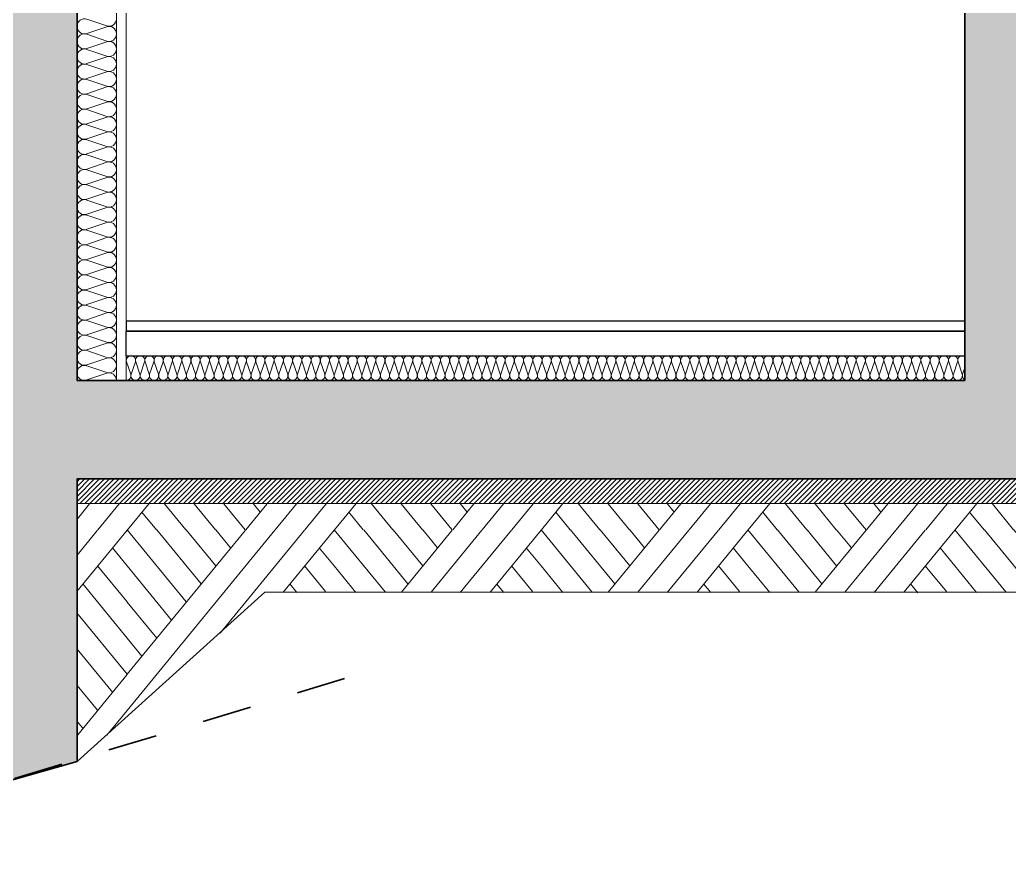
# Model space of a CAD drawing. Header units: metres. Extents: x 1838950 to 1842843, y 5171318 to 5174224.
# Drawn here: x 1841244.46 to 1841246.468, y 5171387.427 to 5171389.153 of the extents above; entities that cross this region are included whole.
import ezdxf

# ---------------------------------------------------------------- set-up
doc = ezdxf.new("R2010")
doc.units = ezdxf.units.M
doc.header["$LTSCALE"] = 0.0254
doc.linetypes.add('Style de ligne -6', pattern=[2.08328, 1.25, -0.41656, 0.13886, -0.27786])
doc.layers.add('00 CHAZAL Coupe A.5', color=7, linetype='Continuous', lineweight=18)

# ---------------------------------------------------------------- blocks, each defined once
blk = doc.blocks.new('Groupe-1685-1')
at = {"layer": '00 CHAZAL Coupe A.5', "color": 7, "linetype": 'Continuous', "lineweight": 5}
for p, q in [((1841244.5758, 5171388.421), (1841244.5758, 5171391.0404)), ((1841244.6558, 5171388.421), (1841244.6558, 5171391.0404))]:
    blk.add_line(p, q, dxfattribs=at)
at = {"layer": '00 CHAZAL Coupe A.5', "color": 7, "linetype": 'Continuous', "lineweight": 5, "flags": 128}
for points in [[(1841244.5758, 5171389.0784), (1841244.5758, 5171389.0787, -0.51342), (1841244.5956, 5171389.0929), (1841244.636, 5171389.0792, 0.51342), (1841244.6558, 5171389.0934), (1841244.6558, 5171389.094, 0.51342), (1841244.636, 5171389.1082), (1841244.5956, 5171389.0945, -0.51342), (1841244.5758, 5171389.1087), (1841244.5758, 5171389.1093, -0.51342), (1841244.5956, 5171389.1235), (1841244.636, 5171389.1098, 0.51342), (1841244.6558, 5171389.124), (1841244.6558, 5171389.1246, 0.51342), (1841244.636, 5171389.1388), (1841244.5956, 5171389.1251, -0.51342), (1841244.5758, 5171389.1393), (1841244.5758, 5171389.1398, -0.51342), (1841244.5956, 5171389.1541), (1841244.636, 5171389.1404, 0.51342), (1841244.6558, 5171389.1546)], [(1841244.6158, 5171388.7497), (1841244.636, 5171388.7429, 0.51342), (1841244.6558, 5171388.7571), (1841244.6558, 5171388.7576, 0.51342), (1841244.636, 5171388.7719), (1841244.5956, 5171388.7582, -0.51342), (1841244.5758, 5171388.7724), (1841244.5758, 5171388.7729, -0.51342), (1841244.5956, 5171388.7871), (1841244.636, 5171388.7735, 0.51342), (1841244.6558, 5171388.7877), (1841244.6558, 5171388.7882, 0.51342), (1841244.636, 5171388.8024), (1841244.5956, 5171388.7888, -0.51342), (1841244.5758, 5171388.803), (1841244.5758, 5171388.8035, -0.51342), (1841244.5956, 5171388.8177), (1841244.636, 5171388.804, 0.51342), (1841244.6558, 5171388.8183), (1841244.6558, 5171388.8188, 0.51342), (1841244.636, 5171388.833), (1841244.5956, 5171388.8193, -0.51342), (1841244.5758, 5171388.8335), (1841244.5758, 5171388.8341, -0.51342), (1841244.5956, 5171388.8483), (1841244.636, 5171388.8346, 0.51342), (1841244.6558, 5171388.8488), (1841244.6558, 5171388.8494, 0.51342), (1841244.636, 5171388.8636), (1841244.5956, 5171388.8499, -0.51342), (1841244.5758, 5171388.8641), (1841244.5758, 5171388.8647, -0.51342), (1841244.5956, 5171388.8789), (1841244.636, 5171388.8652, 0.51342), (1841244.6558, 5171388.8794), (1841244.6558, 5171388.88, 0.51342), (1841244.636, 5171388.8942), (1841244.5956, 5171388.8805, -0.51342), (1841244.5758, 5171388.8947), (1841244.5758, 5171388.8952, -0.51342), (1841244.5956, 5171388.9094), (1841244.636, 5171388.8958, 0.51342), (1841244.6558, 5171388.91), (1841244.6558, 5171388.9105, 0.51342), (1841244.636, 5171388.9247), (1841244.5956, 5171388.9111, -0.51342), (1841244.5758, 5171388.9253), (1841244.5758, 5171388.9258, -0.51342), (1841244.5956, 5171388.94), (1841244.636, 5171388.9263, 0.51342), (1841244.6558, 5171388.9406), (1841244.6558, 5171388.9411, 0.51342), (1841244.636, 5171388.9553), (1841244.5956, 5171388.9416, -0.51342), (1841244.5758, 5171388.9558), (1841244.5758, 5171388.9564, -0.51342), (1841244.5956, 5171388.9706), (1841244.636, 5171388.9569, 0.51342), (1841244.6558, 5171388.9711), (1841244.6558, 5171388.9717, 0.51342), (1841244.636, 5171388.9859), (1841244.5956, 5171388.9722, -0.51342), (1841244.5758, 5171388.9864), (1841244.5758, 5171388.987, -0.51342), (1841244.5956, 5171389.0012), (1841244.636, 5171388.9875, 0.51342), (1841244.6558, 5171389.0017), (1841244.6558, 5171389.0023, 0.51342), (1841244.636, 5171389.0165), (1841244.5956, 5171389.0028, -0.51342), (1841244.5758, 5171389.017), (1841244.5758, 5171389.0175, -0.51342), (1841244.5956, 5171389.0317), (1841244.636, 5171389.0181, 0.51342), (1841244.6558, 5171389.0323), (1841244.6558, 5171389.0328, 0.51342), (1841244.636, 5171389.047), (1841244.5956, 5171389.0334, -0.51342), (1841244.5758, 5171389.0476), (1841244.5758, 5171389.0481, -0.51342), (1841244.5956, 5171389.0623), (1841244.636, 5171389.0487, 0.51342), (1841244.6558, 5171389.0629), (1841244.6558, 5171389.0634, 0.51342), (1841244.636, 5171389.0776), (1841244.5956, 5171389.0639, -0.51342), (1841244.5758, 5171389.0781), (1841244.5758, 5171389.0784)], [(1841244.5908, 5171388.421, -0.414214), (1841244.5758, 5171388.436), (1841244.5758, 5171388.4363), (1841244.5758, 5171388.4366, -0.51342), (1841244.5956, 5171388.4508), (1841244.636, 5171388.4371, 0.51342), (1841244.6558, 5171388.4513), (1841244.6558, 5171388.4519, 0.51342), (1841244.636, 5171388.4661), (1841244.5956, 5171388.4524, -0.51342), (1841244.5758, 5171388.4666), (1841244.5758, 5171388.4672, -0.51342), (1841244.5956, 5171388.4814), (1841244.636, 5171388.4677, 0.51342), (1841244.6558, 5171388.4819), (1841244.6558, 5171388.4825, 0.51342), (1841244.636, 5171388.4967), (1841244.5956, 5171388.483, -0.51342), (1841244.5758, 5171388.4972), (1841244.5758, 5171388.4978, -0.51342), (1841244.5956, 5171388.512), (1841244.636, 5171388.4983, 0.51342), (1841244.6558, 5171388.5125), (1841244.6558, 5171388.513, 0.51342), (1841244.636, 5171388.5273), (1841244.5956, 5171388.5136, -0.51342), (1841244.5758, 5171388.5278), (1841244.5758, 5171388.5283, -0.51342), (1841244.5956, 5171388.5425), (1841244.636, 5171388.5289, 0.51342), (1841244.6558, 5171388.5431), (1841244.6558, 5171388.5436, 0.51342), (1841244.636, 5171388.5578), (1841244.5956, 5171388.5442, -0.51342), (1841244.5758, 5171388.5584), (1841244.5758, 5171388.5589, -0.51342), (1841244.5956, 5171388.5731), (1841244.636, 5171388.5594, 0.51342), (1841244.6558, 5171388.5736), (1841244.6558, 5171388.5742, 0.51342), (1841244.636, 5171388.5884), (1841244.5956, 5171388.5747, -0.51342), (1841244.5758, 5171388.5889), (1841244.5758, 5171388.5895, -0.51342), (1841244.5956, 5171388.6037), (1841244.636, 5171388.59, 0.51342), (1841244.6558, 5171388.6042), (1841244.6558, 5171388.6048, 0.51342), (1841244.636, 5171388.619), (1841244.5956, 5171388.6053, -0.51342), (1841244.5758, 5171388.6195), (1841244.5758, 5171388.6201, -0.51342), (1841244.5956, 5171388.6343), (1841244.636, 5171388.6206, 0.51342), (1841244.6558, 5171388.6348), (1841244.6558, 5171388.6353, 0.51342), (1841244.636, 5171388.6496), (1841244.5956, 5171388.6359, -0.51342), (1841244.5758, 5171388.6501), (1841244.5758, 5171388.6506, -0.51342), (1841244.5956, 5171388.6648), (1841244.636, 5171388.6512, 0.51342), (1841244.6558, 5171388.6654), (1841244.6558, 5171388.6659, 0.51342), (1841244.636, 5171388.6801), (1841244.5956, 5171388.6665, -0.51342), (1841244.5758, 5171388.6807), (1841244.5758, 5171388.6812, -0.51342), (1841244.5956, 5171388.6954), (1841244.636, 5171388.6817, 0.51342), (1841244.6558, 5171388.696), (1841244.6558, 5171388.6965, 0.51342), (1841244.636, 5171388.7107), (1841244.5956, 5171388.697, -0.51342), (1841244.5758, 5171388.7112), (1841244.5758, 5171388.7118, -0.51342), (1841244.5956, 5171388.726), (1841244.636, 5171388.7123, 0.51342), (1841244.6558, 5171388.7265), (1841244.6558, 5171388.7271, 0.51342), (1841244.636, 5171388.7413), (1841244.5956, 5171388.7276, -0.51342), (1841244.5758, 5171388.7418), (1841244.5758, 5171388.7424, -0.51342), (1841244.5956, 5171388.7566), (1841244.6158, 5171388.7497)], [(1841244.6558, 5171388.421), (1841244.6558, 5171388.4213, 0.51342), (1841244.636, 5171388.4355), (1841244.5956, 5171388.4218), (1841244.5956, 5171388.4218, -0.081808), (1841244.5908, 5171388.421)]]:
    blk.add_lwpolyline(points, format="xyb", dxfattribs=at)
blk = doc.blocks.new('Groupe-1868-1')
at = {"layer": '00 CHAZAL Coupe A.5', "color": 7, "linetype": 'Continuous', "lineweight": 13, "flags": 128}
for points in [[(1841244.6759, 5171388.4617, -0.414214), (1841244.6853, 5171388.471, -0.511611), (1841244.6942, 5171388.4587), (1841244.6857, 5171388.4334, 0.511611), (1841244.6946, 5171388.421, 0.511611), (1841244.7035, 5171388.4334), (1841244.6951, 5171388.4587, -0.511611), (1841244.704, 5171388.471, -0.511611), (1841244.7129, 5171388.4587), (1841244.7045, 5171388.4334, 0.511611), (1841244.7134, 5171388.421, 0.511611), (1841244.7223, 5171388.4334), (1841244.7139, 5171388.4587, -0.511611), (1841244.7228, 5171388.471, -0.511611), (1841244.7317, 5171388.4587), (1841244.7232, 5171388.4334, 0.511611), (1841244.7321, 5171388.421, 0.511611), (1841244.741, 5171388.4334), (1841244.7326, 5171388.4587, -0.511611), (1841244.7415, 5171388.471, -0.511611), (1841244.7504, 5171388.4587), (1841244.742, 5171388.4334, 0.511611), (1841244.7509, 5171388.421, 0.511611), (1841244.7598, 5171388.4334), (1841244.7514, 5171388.4587, -0.511611), (1841244.7603, 5171388.471, -0.511611), (1841244.7692, 5171388.4587), (1841244.7607, 5171388.4334, 0.511611), (1841244.7696, 5171388.421, 0.511611), (1841244.7785, 5171388.4334), (1841244.7701, 5171388.4587, -0.511611), (1841244.779, 5171388.471, -0.511611), (1841244.7879, 5171388.4587), (1841244.7795, 5171388.4334, 0.511611), (1841244.7884, 5171388.421, 0.511611), (1841244.7973, 5171388.4334), (1841244.7889, 5171388.4587, -0.511611), (1841244.7978, 5171388.471, -0.511611), (1841244.8067, 5171388.4587), (1841244.7982, 5171388.4334, 0.511611), (1841244.8071, 5171388.421, 0.511611), (1841244.816, 5171388.4334), (1841244.8076, 5171388.4587, -0.511611), (1841244.8165, 5171388.471, -0.511611), (1841244.8254, 5171388.4587), (1841244.817, 5171388.4334, 0.511611), (1841244.8259, 5171388.421, 0.511611), (1841244.8348, 5171388.4334), (1841244.8264, 5171388.4587, -0.511611), (1841244.8353, 5171388.471, -0.511611), (1841244.8442, 5171388.4587), (1841244.8357, 5171388.4334, 0.511611), (1841244.8446, 5171388.421, 0.511611), (1841244.8535, 5171388.4334), (1841244.8451, 5171388.4587, -0.511611), (1841244.854, 5171388.471, -0.511611), (1841244.8629, 5171388.4587), (1841244.8545, 5171388.4334, 0.511611), (1841244.8634, 5171388.421, 0.511611), (1841244.8723, 5171388.4334), (1841244.8639, 5171388.4587, -0.511611), (1841244.8728, 5171388.471, -0.511611), (1841244.8817, 5171388.4587), (1841244.8732, 5171388.4334, 0.511611), (1841244.8821, 5171388.421, 0.511611), (1841244.891, 5171388.4334), (1841244.8868, 5171388.446)], [(1841244.6759, 5171388.421, 0.511611), (1841244.6848, 5171388.4334), (1841244.6764, 5171388.4587, -0.080366), (1841244.6759, 5171388.4617)], [(1841244.8868, 5171388.446), (1841244.8826, 5171388.4587, -0.511611), (1841244.8915, 5171388.471, -0.511611), (1841244.9004, 5171388.4587), (1841244.892, 5171388.4334, 0.511611), (1841244.9009, 5171388.421, 0.511611), (1841244.9098, 5171388.4334), (1841244.9014, 5171388.4587, -0.511611), (1841244.9103, 5171388.471, -0.511611), (1841244.9192, 5171388.4587), (1841244.9107, 5171388.4334, 0.511611), (1841244.9196, 5171388.421, 0.511611), (1841244.9285, 5171388.4334), (1841244.9201, 5171388.4587, -0.511611), (1841244.929, 5171388.471, -0.511611), (1841244.9379, 5171388.4587), (1841244.9295, 5171388.4334, 0.511611), (1841244.9384, 5171388.421, 0.511611), (1841244.9473, 5171388.4334), (1841244.9389, 5171388.4587, -0.511611), (1841244.9478, 5171388.471, -0.511611), (1841244.9567, 5171388.4587), (1841244.9482, 5171388.4334, 0.511611), (1841244.9571, 5171388.421, 0.511611), (1841244.966, 5171388.4334), (1841244.9576, 5171388.4587, -0.511611), (1841244.9665, 5171388.471, -0.511611), (1841244.9754, 5171388.4587), (1841244.967, 5171388.4334, 0.511611), (1841244.9759, 5171388.421, 0.511611), (1841244.9848, 5171388.4334), (1841244.9764, 5171388.4587, -0.511611), (1841244.9853, 5171388.471, -0.511611), (1841244.9942, 5171388.4587), (1841244.9857, 5171388.4334, 0.511611), (1841244.9946, 5171388.421, 0.511611), (1841245.0035, 5171388.4334), (1841244.9951, 5171388.4587, -0.511611), (1841245.004, 5171388.471, -0.511611), (1841245.0129, 5171388.4587), (1841245.0045, 5171388.4334, 0.511611), (1841245.0134, 5171388.421, 0.511611), (1841245.0223, 5171388.4334), (1841245.0139, 5171388.4587, -0.511611), (1841245.0228, 5171388.471, -0.511611), (1841245.0317, 5171388.4587), (1841245.0232, 5171388.4334, 0.511611), (1841245.0321, 5171388.421, 0.511611), (1841245.041, 5171388.4334), (1841245.0326, 5171388.4587, -0.511611), (1841245.0415, 5171388.471, -0.511611), (1841245.0504, 5171388.4587), (1841245.042, 5171388.4334, 0.511611), (1841245.0509, 5171388.421, 0.511611), (1841245.0598, 5171388.4334), (1841245.0514, 5171388.4587, -0.511611), (1841245.0603, 5171388.471, -0.511611), (1841245.0692, 5171388.4587), (1841245.0607, 5171388.4334, 0.511611), (1841245.0696, 5171388.421, 0.511611), (1841245.0785, 5171388.4334), (1841245.0701, 5171388.4587, -0.511611), (1841245.079, 5171388.471, -0.511611), (1841245.0879, 5171388.4587), (1841245.0795, 5171388.4334, 0.511611), (1841245.0884, 5171388.421, 0.511611), (1841245.0973, 5171388.4334), (1841245.0889, 5171388.4587, -0.511611), (1841245.0978, 5171388.471, -0.511611), (1841245.1067, 5171388.4587), (1841245.1025, 5171388.446)], [(1841245.1025, 5171388.446), (1841245.0982, 5171388.4334, 0.511611), (1841245.1071, 5171388.421, 0.511611), (1841245.116, 5171388.4334), (1841245.1076, 5171388.4587, -0.511611), (1841245.1165, 5171388.471, -0.511611), (1841245.1254, 5171388.4587), (1841245.117, 5171388.4334, 0.511611), (1841245.1259, 5171388.421, 0.511611), (1841245.1348, 5171388.4334), (1841245.1264, 5171388.4587, -0.511611), (1841245.1353, 5171388.471, -0.511611), (1841245.1442, 5171388.4587), (1841245.1357, 5171388.4334, 0.511611), (1841245.1446, 5171388.421, 0.511611), (1841245.1535, 5171388.4334), (1841245.1451, 5171388.4587, -0.511611), (1841245.154, 5171388.471, -0.511611), (1841245.1629, 5171388.4587), (1841245.1545, 5171388.4334, 0.511611), (1841245.1634, 5171388.421, 0.511611), (1841245.1723, 5171388.4334), (1841245.1639, 5171388.4587, -0.511611), (1841245.1728, 5171388.471, -0.511611), (1841245.1817, 5171388.4587), (1841245.1732, 5171388.4334, 0.511611), (1841245.1821, 5171388.421, 0.511611), (1841245.191, 5171388.4334), (1841245.1826, 5171388.4587, -0.511611), (1841245.1915, 5171388.471, -0.511611), (1841245.2004, 5171388.4587), (1841245.192, 5171388.4334, 0.511611), (1841245.2009, 5171388.421, 0.511611), (1841245.2098, 5171388.4334), (1841245.2014, 5171388.4587, -0.511611), (1841245.2103, 5171388.471, -0.511611), (1841245.2192, 5171388.4587), (1841245.2107, 5171388.4334, 0.511611), (1841245.2196, 5171388.421, 0.511611), (1841245.2285, 5171388.4334), (1841245.2201, 5171388.4587, -0.511611), (1841245.229, 5171388.471, -0.511611), (1841245.2379, 5171388.4587), (1841245.2295, 5171388.4334, 0.511611), (1841245.2384, 5171388.421, 0.511611), (1841245.2473, 5171388.4334), (1841245.2389, 5171388.4587, -0.511611), (1841245.2478, 5171388.471, -0.511611), (1841245.2567, 5171388.4587), (1841245.2482, 5171388.4334, 0.511611), (1841245.2571, 5171388.421, 0.511611), (1841245.266, 5171388.4334), (1841245.2576, 5171388.4587, -0.511611), (1841245.2665, 5171388.471, -0.511611), (1841245.2754, 5171388.4587), (1841245.267, 5171388.4334, 0.511611), (1841245.2759, 5171388.421, 0.511611), (1841245.2848, 5171388.4334), (1841245.2764, 5171388.4587, -0.511611), (1841245.2853, 5171388.471, -0.511611), (1841245.2942, 5171388.4587), (1841245.2857, 5171388.4334, 0.511611), (1841245.2946, 5171388.421, 0.511611), (1841245.3035, 5171388.4334), (1841245.2951, 5171388.4587, -0.511611), (1841245.304, 5171388.471, -0.511611), (1841245.3129, 5171388.4587), (1841245.3045, 5171388.4334, 0.511611), (1841245.3134, 5171388.421)], [(1841245.3134, 5171388.421, 0.511611), (1841245.3223, 5171388.4334), (1841245.3139, 5171388.4587, -0.511611), (1841245.3228, 5171388.471, -0.511611), (1841245.3317, 5171388.4587), (1841245.3232, 5171388.4334, 0.511611), (1841245.3321, 5171388.421, 0.511611), (1841245.341, 5171388.4334), (1841245.3326, 5171388.4587, -0.511611), (1841245.3415, 5171388.471, -0.511611), (1841245.3504, 5171388.4587), (1841245.342, 5171388.4334, 0.511611), (1841245.3509, 5171388.421, 0.511611), (1841245.3598, 5171388.4334), (1841245.3514, 5171388.4587, -0.511611), (1841245.3603, 5171388.471, -0.511611), (1841245.3692, 5171388.4587), (1841245.3607, 5171388.4334, 0.511611), (1841245.3696, 5171388.421, 0.511611), (1841245.3785, 5171388.4334), (1841245.3701, 5171388.4587, -0.511611), (1841245.379, 5171388.471, -0.511611), (1841245.3879, 5171388.4587), (1841245.3795, 5171388.4334, 0.511611), (1841245.3884, 5171388.421, 0.511611), (1841245.3973, 5171388.4334), (1841245.3889, 5171388.4587, -0.511611), (1841245.3978, 5171388.471, -0.511611), (1841245.4067, 5171388.4587), (1841245.3982, 5171388.4334, 0.511611), (1841245.4071, 5171388.421, 0.511611), (1841245.416, 5171388.4334), (1841245.4076, 5171388.4587, -0.511611), (1841245.4165, 5171388.471, -0.511611), (1841245.4254, 5171388.4587), (1841245.417, 5171388.4334, 0.511611), (1841245.4259, 5171388.421, 0.511611), (1841245.4348, 5171388.4334), (1841245.4264, 5171388.4587, -0.511611), (1841245.4353, 5171388.471, -0.511611), (1841245.4442, 5171388.4587), (1841245.4357, 5171388.4334, 0.511611), (1841245.4446, 5171388.421, 0.511611), (1841245.4535, 5171388.4334), (1841245.4451, 5171388.4587, -0.511611), (1841245.454, 5171388.471, -0.511611), (1841245.4629, 5171388.4587), (1841245.4545, 5171388.4334, 0.511611), (1841245.4634, 5171388.421, 0.511611), (1841245.4723, 5171388.4334), (1841245.4639, 5171388.4587, -0.511611), (1841245.4728, 5171388.471, -0.511611), (1841245.4817, 5171388.4587), (1841245.4732, 5171388.4334, 0.511611), (1841245.4821, 5171388.421, 0.511611), (1841245.491, 5171388.4334), (1841245.4826, 5171388.4587, -0.511611), (1841245.4915, 5171388.471, -0.511611), (1841245.5004, 5171388.4587), (1841245.492, 5171388.4334, 0.511611), (1841245.5009, 5171388.421, 0.511611), (1841245.5098, 5171388.4334), (1841245.5014, 5171388.4587, -0.511611), (1841245.5103, 5171388.471, -0.511611), (1841245.5192, 5171388.4587), (1841245.5107, 5171388.4334, 0.511611), (1841245.5196, 5171388.421, 0.511611), (1841245.5285, 5171388.4334), (1841245.5201, 5171388.4587, -0.511611), (1841245.529, 5171388.471)], [(1841245.529, 5171388.471, -0.511611), (1841245.5379, 5171388.4587), (1841245.5295, 5171388.4334, 0.511611), (1841245.5384, 5171388.421, 0.511611), (1841245.5473, 5171388.4334), (1841245.5389, 5171388.4587, -0.511611), (1841245.5478, 5171388.471, -0.511611), (1841245.5567, 5171388.4587), (1841245.5482, 5171388.4334, 0.511611), (1841245.5571, 5171388.421, 0.511611), (1841245.566, 5171388.4334), (1841245.5576, 5171388.4587, -0.511611), (1841245.5665, 5171388.471, -0.511611), (1841245.5754, 5171388.4587), (1841245.567, 5171388.4334, 0.511611), (1841245.5759, 5171388.421, 0.511611), (1841245.5848, 5171388.4334), (1841245.5764, 5171388.4587, -0.511611), (1841245.5853, 5171388.471, -0.511611), (1841245.5942, 5171388.4587), (1841245.5857, 5171388.4334, 0.511611), (1841245.5946, 5171388.421, 0.511611), (1841245.6035, 5171388.4334), (1841245.5951, 5171388.4587, -0.511611), (1841245.604, 5171388.471, -0.511611), (1841245.6129, 5171388.4587), (1841245.6045, 5171388.4334, 0.511611), (1841245.6134, 5171388.421, 0.511611), (1841245.6223, 5171388.4334), (1841245.6139, 5171388.4587, -0.511611), (1841245.6228, 5171388.471, -0.511611), (1841245.6317, 5171388.4587), (1841245.6232, 5171388.4334, 0.511611), (1841245.6321, 5171388.421, 0.511611), (1841245.641, 5171388.4334), (1841245.6326, 5171388.4587, -0.511611), (1841245.6415, 5171388.471, -0.511611), (1841245.6504, 5171388.4587), (1841245.642, 5171388.4334, 0.511611), (1841245.6509, 5171388.421, 0.511611), (1841245.6598, 5171388.4334), (1841245.6514, 5171388.4587, -0.511611), (1841245.6603, 5171388.471, -0.511611), (1841245.6692, 5171388.4587), (1841245.6607, 5171388.4334, 0.511611), (1841245.6696, 5171388.421, 0.511611), (1841245.6785, 5171388.4334), (1841245.6701, 5171388.4587, -0.511611), (1841245.679, 5171388.471, -0.511611), (1841245.6879, 5171388.4587), (1841245.6795, 5171388.4334, 0.511611), (1841245.6884, 5171388.421, 0.511611), (1841245.6973, 5171388.4334), (1841245.6889, 5171388.4587, -0.511611), (1841245.6978, 5171388.471, -0.511611), (1841245.7067, 5171388.4587), (1841245.6982, 5171388.4334, 0.511611), (1841245.7071, 5171388.421, 0.511611), (1841245.716, 5171388.4334), (1841245.7076, 5171388.4587, -0.511611), (1841245.7165, 5171388.471, -0.511611), (1841245.7254, 5171388.4587), (1841245.717, 5171388.4334, 0.511611), (1841245.7259, 5171388.421, 0.511611), (1841245.7348, 5171388.4334), (1841245.7264, 5171388.4587, -0.511611), (1841245.7353, 5171388.471, -0.511611), (1841245.7442, 5171388.4587), (1841245.74, 5171388.446)], [(1841245.74, 5171388.446), (1841245.7357, 5171388.4334, 0.511611), (1841245.7446, 5171388.421, 0.511611), (1841245.7535, 5171388.4334), (1841245.7451, 5171388.4587, -0.511611), (1841245.754, 5171388.471, -0.511611), (1841245.7629, 5171388.4587), (1841245.7545, 5171388.4334, 0.511611), (1841245.7634, 5171388.421, 0.511611), (1841245.7723, 5171388.4334), (1841245.7639, 5171388.4587, -0.511611), (1841245.7728, 5171388.471, -0.511611), (1841245.7817, 5171388.4587), (1841245.7732, 5171388.4334, 0.511611), (1841245.7821, 5171388.421, 0.511611), (1841245.791, 5171388.4334), (1841245.7826, 5171388.4587, -0.511611), (1841245.7915, 5171388.471, -0.511611), (1841245.8004, 5171388.4587), (1841245.792, 5171388.4334, 0.511611), (1841245.8009, 5171388.421, 0.511611), (1841245.8098, 5171388.4334), (1841245.8014, 5171388.4587, -0.511611), (1841245.8103, 5171388.471, -0.511611), (1841245.8192, 5171388.4587), (1841245.8107, 5171388.4334, 0.511611), (1841245.8196, 5171388.421, 0.511611), (1841245.8285, 5171388.4334), (1841245.8201, 5171388.4587, -0.511611), (1841245.829, 5171388.471, -0.511611), (1841245.8379, 5171388.4587), (1841245.8295, 5171388.4334, 0.511611), (1841245.8384, 5171388.421, 0.511611), (1841245.8473, 5171388.4334), (1841245.8389, 5171388.4587, -0.511611), (1841245.8478, 5171388.471, -0.511611), (1841245.8567, 5171388.4587), (1841245.8482, 5171388.4334, 0.511611), (1841245.8571, 5171388.421, 0.511611), (1841245.866, 5171388.4334), (1841245.8576, 5171388.4587, -0.511611), (1841245.8665, 5171388.471, -0.511611), (1841245.8754, 5171388.4587), (1841245.867, 5171388.4334, 0.511611), (1841245.8759, 5171388.421, 0.511611), (1841245.8848, 5171388.4334), (1841245.8764, 5171388.4587, -0.511611), (1841245.8853, 5171388.471, -0.511611), (1841245.8942, 5171388.4587), (1841245.8857, 5171388.4334, 0.511611), (1841245.8946, 5171388.421, 0.511611), (1841245.9035, 5171388.4334), (1841245.8951, 5171388.4587, -0.511611), (1841245.904, 5171388.471, -0.511611), (1841245.9129, 5171388.4587), (1841245.9045, 5171388.4334, 0.511611), (1841245.9134, 5171388.421, 0.511611), (1841245.9223, 5171388.4334), (1841245.9139, 5171388.4587, -0.511611), (1841245.9228, 5171388.471, -0.511611), (1841245.9317, 5171388.4587), (1841245.9232, 5171388.4334, 0.511611), (1841245.9321, 5171388.421, 0.511611), (1841245.941, 5171388.4334), (1841245.9326, 5171388.4587, -0.511611), (1841245.9415, 5171388.471, -0.511611), (1841245.9504, 5171388.4587), (1841245.942, 5171388.4334, 0.511611), (1841245.9509, 5171388.421, 0.511611), (1841245.9598, 5171388.4334), (1841245.9556, 5171388.446)], [(1841245.9556, 5171388.446), (1841245.9514, 5171388.4587, -0.511611), (1841245.9603, 5171388.471, -0.511611), (1841245.9692, 5171388.4587), (1841245.9607, 5171388.4334, 0.511611), (1841245.9696, 5171388.421, 0.511611), (1841245.9785, 5171388.4334), (1841245.9701, 5171388.4587, -0.511611), (1841245.979, 5171388.471, -0.511611), (1841245.9879, 5171388.4587), (1841245.9795, 5171388.4334, 0.511611), (1841245.9884, 5171388.421, 0.511611), (1841245.9973, 5171388.4334), (1841245.9889, 5171388.4587, -0.511611), (1841245.9978, 5171388.471, -0.511611), (1841246.0067, 5171388.4587), (1841245.9982, 5171388.4334, 0.511611), (1841246.0071, 5171388.421, 0.511611), (1841246.016, 5171388.4334), (1841246.0076, 5171388.4587, -0.511611), (1841246.0165, 5171388.471, -0.511611), (1841246.0254, 5171388.4587), (1841246.017, 5171388.4334, 0.511611), (1841246.0259, 5171388.421, 0.511611), (1841246.0348, 5171388.4334), (1841246.0264, 5171388.4587, -0.511611), (1841246.0353, 5171388.471, -0.511611), (1841246.0442, 5171388.4587), (1841246.0357, 5171388.4334, 0.511611), (1841246.0446, 5171388.421, 0.511611), (1841246.0535, 5171388.4334), (1841246.0451, 5171388.4587, -0.511611), (1841246.054, 5171388.471, -0.511611), (1841246.0629, 5171388.4587), (1841246.0545, 5171388.4334, 0.511611), (1841246.0634, 5171388.421, 0.511611), (1841246.0723, 5171388.4334), (1841246.0639, 5171388.4587, -0.511611), (1841246.0728, 5171388.471, -0.511611), (1841246.0817, 5171388.4587), (1841246.0732, 5171388.4334, 0.511611), (1841246.0821, 5171388.421, 0.511611), (1841246.091, 5171388.4334), (1841246.0826, 5171388.4587, -0.511611), (1841246.0915, 5171388.471, -0.511611), (1841246.1004, 5171388.4587), (1841246.092, 5171388.4334, 0.511611), (1841246.1009, 5171388.421, 0.511611), (1841246.1098, 5171388.4334), (1841246.1014, 5171388.4587, -0.511611), (1841246.1103, 5171388.471, -0.511611), (1841246.1192, 5171388.4587), (1841246.1107, 5171388.4334, 0.511611), (1841246.1196, 5171388.421, 0.511611), (1841246.1285, 5171388.4334), (1841246.1201, 5171388.4587, -0.511611), (1841246.129, 5171388.471, -0.511611), (1841246.1379, 5171388.4587), (1841246.1295, 5171388.4334, 0.511611), (1841246.1384, 5171388.421, 0.511611), (1841246.1473, 5171388.4334), (1841246.1389, 5171388.4587, -0.511611), (1841246.1478, 5171388.471, -0.511611), (1841246.1567, 5171388.4587), (1841246.1482, 5171388.4334, 0.511611), (1841246.1571, 5171388.421, 0.511611), (1841246.166, 5171388.4334), (1841246.1576, 5171388.4587, -0.511611), (1841246.1665, 5171388.471)], [(1841246.1665, 5171388.471, -0.511611), (1841246.1754, 5171388.4587), (1841246.167, 5171388.4334, 0.511611), (1841246.1759, 5171388.421, 0.511611), (1841246.1848, 5171388.4334), (1841246.1764, 5171388.4587, -0.511611), (1841246.1853, 5171388.471, -0.511611), (1841246.1942, 5171388.4587), (1841246.1857, 5171388.4334, 0.511611), (1841246.1946, 5171388.421, 0.511611), (1841246.2035, 5171388.4334), (1841246.1951, 5171388.4587, -0.511611), (1841246.204, 5171388.471, -0.511611), (1841246.2129, 5171388.4587), (1841246.2045, 5171388.4334, 0.511611), (1841246.2134, 5171388.421, 0.511611), (1841246.2223, 5171388.4334), (1841246.2139, 5171388.4587, -0.511611), (1841246.2228, 5171388.471, -0.511611), (1841246.2317, 5171388.4587), (1841246.2232, 5171388.4334, 0.511611), (1841246.2321, 5171388.421, 0.511611), (1841246.241, 5171388.4334), (1841246.2326, 5171388.4587, -0.511611), (1841246.2415, 5171388.471, -0.511611), (1841246.2504, 5171388.4587), (1841246.242, 5171388.4334, 0.511611), (1841246.2509, 5171388.421, 0.511611), (1841246.2598, 5171388.4334), (1841246.2514, 5171388.4587, -0.511611), (1841246.2603, 5171388.471, -0.511611), (1841246.2692, 5171388.4587), (1841246.2607, 5171388.4334, 0.511611), (1841246.2696, 5171388.421, 0.511611), (1841246.2785, 5171388.4334), (1841246.2701, 5171388.4587, -0.511611), (1841246.279, 5171388.471, -0.511611), (1841246.2879, 5171388.4587), (1841246.2795, 5171388.4334, 0.511611), (1841246.2884, 5171388.421, 0.511611), (1841246.2973, 5171388.4334), (1841246.2889, 5171388.4587, -0.511611), (1841246.2978, 5171388.471, -0.511611), (1841246.3067, 5171388.4587), (1841246.2982, 5171388.4334, 0.511611), (1841246.3071, 5171388.421, 0.511611), (1841246.316, 5171388.4334), (1841246.3076, 5171388.4587, -0.511611), (1841246.3165, 5171388.471, -0.511611), (1841246.3254, 5171388.4587), (1841246.317, 5171388.4334, 0.511611), (1841246.3259, 5171388.421, 0.511611), (1841246.3348, 5171388.4334), (1841246.3264, 5171388.4587, -0.511611), (1841246.3353, 5171388.471, -0.511611), (1841246.3442, 5171388.4587), (1841246.3357, 5171388.4334, 0.511611), (1841246.3446, 5171388.421, 0.511611), (1841246.3535, 5171388.4334), (1841246.3451, 5171388.4587, -0.511611), (1841246.354, 5171388.471, -0.511611), (1841246.3629, 5171388.4587), (1841246.3545, 5171388.4334, 0.511611), (1841246.3634, 5171388.421, 0.511611), (1841246.3723, 5171388.4334), (1841246.3639, 5171388.4587, -0.511611), (1841246.3728, 5171388.471, -0.145611), (1841246.3779, 5171388.4695)], [(1841246.3779, 5171388.4474), (1841246.3732, 5171388.4334, 0.37101), (1841246.3779, 5171388.4221)]]:
    blk.add_lwpolyline(points, format="xyb", dxfattribs=at)

msp = doc.modelspace()

# ---------------------------------------------------------------- hatches: boundary and pattern name
at = {"layer": '00 CHAZAL Coupe A.5', "linetype": 'Continuous', "lineweight": 0, "true_color": 0xaaaaaa}
h = msp.add_hatch(color=253, dxfattribs=at)
h.paths.add_polyline_path([(1841239.1099, 5171403.2439), (1841238.9499, 5171403.2439), (1841238.9499, 5171402.522), (1841224.6549, 5171402.522), (1841224.6549, 5171402.8722), (1841224.4749, 5171402.8722), (1841224.4749, 5171402.3262), (1841224.4753, 5171402.3262), (1841224.4753, 5171402.2722), (1841231.9236, 5171402.2722), (1841231.9236, 5171399.7325), (1841224.6553, 5171399.7325), (1841224.6553, 5171399.7322), (1841224.4753, 5171399.7322), (1841224.4753, 5171399.4822), (1841236.9879, 5171399.4822), (1841236.9879, 5171399.1129), (1841237.088, 5171399.1129), (1841237.088, 5171399.4822), (1841238.9303, 5171399.4822), (1841238.9303, 5171396.9425), (1841224.4753, 5171396.9425), (1841224.4753, 5171396.6924), (1841246.3779, 5171396.6924), (1841246.3779, 5171394.1015), (1841224.4753, 5171394.1015), (1841224.4753, 5171394.1014), (1841224.475, 5171394.1014), (1841224.475, 5171393.8514), (1841246.3779, 5171393.8514), (1841246.3779, 5171391.2612), (1841224.4753, 5171391.2612), (1841224.4753, 5171390.5112), (1841224.6553, 5171390.5657), (1841224.6553, 5171391.0317), (1841224.655, 5171391.0317), (1841224.655, 5171391.0617), (1841241.8826, 5171391.0617), (1841241.8826, 5171387.4772), (1841242.0826, 5171387.5343), (1841242.0826, 5171388.1704), (1841244.3829, 5171388.1704), (1841244.3829, 5171387.5928), (1841244.5758, 5171387.6477), (1841244.5758, 5171388.221), (1841251.1924, 5171388.221), (1841251.1924, 5171387.7397), (1841251.3529, 5171387.7877), (1841251.3529, 5171393.7041), (1841251.3532, 5171393.7041), (1841251.3532, 5171393.7364), (1841251.3524, 5171393.7364), (1841251.3524, 5171395.1234), (1841251.233, 5171395.1344), (1841251.233, 5171395.1634), (1841251.232, 5171395.1634), (1841251.232, 5171395.1656), (1841251.1924, 5171395.1656), (1841251.1924, 5171394.1015), (1841246.5578, 5171394.1015), (1841246.5578, 5171396.7225), (1841251.1924, 5171396.7225), (1841251.1924, 5171396.4894), (1841251.3524, 5171396.4894), (1841251.3524, 5171396.5307), (1841251.3529, 5171396.5307), (1841251.3529, 5171396.5567), (1841251.3524, 5171396.5567), (1841251.3524, 5171396.7225), (1841252.3408, 5171396.7225), (1841252.3408, 5171396.9289), (1841251.7205, 5171396.938), (1841251.7205, 5171396.9378), (1841251.3624, 5171396.9425), (1841251.3524, 5171396.9425), (1841251.3524, 5171397.0702), (1841251.3529, 5171397.0702), (1841251.3529, 5171397.2461), (1841251.3524, 5171397.2461), (1841251.3524, 5171397.2682), (1841251.3525, 5171397.2682), (1841251.3525, 5171397.4122), (1841251.3523, 5171397.4122), (1841251.3523, 5171397.4392), (1841251.1924, 5171397.4392), (1841251.1924, 5171396.9425), (1841245.1091, 5171396.9425), (1841245.0859, 5171396.9707), (1841245.0026, 5171397.1727), (1841244.92, 5171397.1734), (1841244.92, 5171397.1734), (1841244.9193, 5171397.1734), (1841244.9193, 5171396.9443), (1841244.9196, 5171396.9425), (1841239.1105, 5171396.9425), (1841239.1105, 5171399.2922), (1841239.1099, 5171399.2922), (1841239.1099, 5171399.5122), (1841244.863, 5171399.5122), (1841244.863, 5171399.5125), (1841244.9574, 5171399.5125), (1841244.9574, 5171399.4392), (1841245.1173, 5171399.4392), (1841245.1173, 5171399.4452), (1841245.1176, 5171399.4452), (1841245.1176, 5171399.5125), (1841246.106, 5171399.5125), (1841246.106, 5171399.7247), (1841245.4555, 5171399.7356), (1841245.455, 5171399.7343), (1841245.1176, 5171399.7399), (1841245.1176, 5171400.2325), (1841244.8176, 5171400.2325), (1841244.8176, 5171399.7325), (1841239.1099, 5171399.7325)])
h.paths.add_polyline_path([(1841244.3829, 5171391.0412), (1841244.3829, 5171388.4209), (1841242.0826, 5171388.4209), (1841242.0826, 5171391.0412)])
h.paths.add_polyline_path([(1841246.3779, 5171391.0412), (1841246.3779, 5171388.421), (1841244.5758, 5171388.421), (1841244.5758, 5171391.0412)])
h.paths.add_polyline_path([(1841251.1924, 5171391.0412), (1841251.1924, 5171390.9013), (1841251.1926, 5171390.9013), (1841251.1926, 5171390.8638), (1841251.1926, 5171390.8638), (1841251.1926, 5171388.421), (1841246.5578, 5171388.421), (1841246.5578, 5171391.0412)])
h.paths.add_polyline_path([(1841251.1924, 5171393.8815), (1841251.1924, 5171391.2612), (1841246.5579, 5171391.2612), (1841246.5579, 5171393.8815)])
h.paths.add_polyline_path([(1841244.92, 5171397.1734), (1841244.92, 5171397.1725), (1841244.9193, 5171397.1734)])
h.paths.add_polyline_path([(1841238.9303, 5171402.302), (1841238.9303, 5171399.7325), (1841238.5979, 5171399.7325), (1841232.1036, 5171399.7325), (1841232.1036, 5171402.3015), (1841238.8522, 5171402.302)])
at = {"layer": '00 CHAZAL Coupe A.5', "linetype": 'Continuous', "lineweight": 5, "true_color": 0xc0c0c0}
h = msp.add_hatch(dxfattribs=at)
h.set_pattern_fill('BOIS 45', color=9, style=0, pattern_type=2)
h.set_pattern_definition([(45, (388.169114, 220.869576), (0, -0.01), [])])
h.paths.add_polyline_path([(1841244.5758, 5171388.221), (1841251.1924, 5171388.221), (1841251.1924, 5171388.171), (1841244.5758, 5171388.171)])
at = {"layer": '00 CHAZAL Coupe A.5', "linetype": 'Continuous', "lineweight": 18, "true_color": 0x848484}
h = msp.add_hatch(dxfattribs=at)
h.set_pattern_fill('TERRE', color=252, style=0, pattern_type=2)
h.set_pattern_definition([(50.653053618, (8059.75722, -2728.5677), (-2e-14, -0.512282759326), [0.473175133422, -0.18927005337]), (50.653053618, (8059.75794, -2728.71344), (-2e-14, -0.512282759326), [0.66131157138, -0.00113361541]), (50.653053618, (8059.75722, -2728.641), (-2e-14, -0.512282759326), [0.567810160106, -0.094635026684]), (50.653053618, (8059.75722, -2728.4944), (-2e-14, -0.512282759326), [0.378540106738, -0.283905080053]), (-50.653053618, (8059.93722, -2728.20116), (-2e-14, -0.512282759326), [0.047317513342, -0.61512767345]), (-50.653053618, (8059.87722, -2728.20116), (-2e-14, -0.512282759326), [0.094635026684, -0.567810160106]), (-50.653053618, (8059.8174, -2728.20116), (-2e-14, -0.512282759326), [0.141666563576, -0.520778623215]), (-50.653053618, (8059.75722, -2728.20116), (-2e-14, -0.512282759326), [0.18927005337, -0.47317513342]), (50.653053618, (8060.05794, -2728.71344), (-2e-14, -0.512282759326), [0.188136437957, -0.474308748834]), (50.653053618, (8060.11794, -2728.71344), (-2e-14, -0.512282759326), [0.093501411273, -0.56894377552]), (50.653053618, (8059.99794, -2728.71344), (-2e-14, -0.512282759326), [0.28277146464, -0.37967372215]), (-50.653053618, (8060.14722, -2728.2378), (-2e-14, -0.512282759326), [0.047317513342, -0.61512767345]), (-50.653053618, (8060.11722, -2728.27447), (-2e-14, -0.512282759326), [0.094635026684, -0.567810160106]), (-50.653053618, (8060.08722, -2728.31112), (-2e-14, -0.512282759326), [0.141952540027, -0.520492646764]), (-50.653053618, (8060.05722, -2728.34778), (-2e-14, -0.512282759326), [0.18927005337, -0.473175133422]), (-50.653053618, (8060.02722, -2728.38443), (-2e-14, -0.512282759326), [0.18927005337, -0.473175133422]), (-50.653053618, (8059.99722, -2728.4211), (-2e-14, -0.512282759326), [0.18927005337, -0.473175133422]), (-50.653053618, (8059.96722, -2728.45774), (-2e-14, -0.512282759326), [0.18927005337, -0.473175133422]), (-50.653053618, (8059.75722, -2728.27447), (-2e-14, -0.512282759326), [0.141952540027, -0.520492646764]), (-50.653053618, (8059.93722, -2728.4944), (-2e-14, -0.512282759326), [0.18927005337, -0.473175133422]), (-50.653053618, (8059.75722, -2728.34778), (-2e-14, -0.512282759326), [0.094635026684, -0.567810160106]), (-50.653053618, (8059.90722, -2728.53105), (-2e-14, -0.512282759326), [0.18927005337, -0.47317513342]), (-50.653053618, (8059.75722, -2728.42103), (-2e-14, -0.512282759326), [0.04735163323, -0.61509355356]), (-50.653053618, (8059.87723, -2728.5677), (-2e-14, -0.512282759326), [0.188117174406, -0.474328012385]), (-50.653053618, (8059.75722, -2728.49427), (-2e-14, -0.512282759326), [7.8680638e-05, -0.662366506153]), (-50.653053618, (8059.84725, -2728.60432), (-2e-14, -0.512282759326), [0.140796977538, -0.521648209253]), (-50.653053618, (8059.81723, -2728.641), (-2e-14, -0.512282759326), [0.093501564264, -0.568943622526]), (-50.653053618, (8059.78723, -2728.67766), (-2e-14, -0.512282759326), [0.046188138633, -0.616257048158])])
h.paths.add_polyline_path([(1841250.8856, 5171387.9912), (1841244.957, 5171387.9912), (1841244.5758, 5171387.6477), (1841244.5758, 5171388.171), (1841251.1924, 5171388.171), (1841251.1924, 5171387.7397)])

# ---------------------------------------------------------------- linework, layer by layer
at = {"layer": '00 CHAZAL Coupe A.5', "color": 7, "linetype": 'Style de ligne -6', "lineweight": 35}
msp.add_line((1841245.119, 5171387.8158), (1841243.835, 5171387.4268), dxfattribs=at)
at = {"layer": '00 CHAZAL Coupe A.5', "color": 7, "linetype": 'Continuous', "lineweight": 35, "flags": 128}
msp.add_lwpolyline([(1841251.1924, 5171388.221), (1841244.5758, 5171388.221), (1841244.5758, 5171387.6477), (1841244.3829, 5171387.5928), (1841244.3829, 5171388.1704), (1841242.0826, 5171388.1704), (1841242.0826, 5171387.5343), (1841241.8826, 5171387.4772), (1841241.8826, 5171391.0617), (1841224.655, 5171391.0617)], dxfattribs=at)
msp.add_lwpolyline([(1841246.3779, 5171388.421), (1841246.3779, 5171391.0412), (1841244.5758, 5171391.0412), (1841244.5758, 5171388.421)], close=True, dxfattribs=at)
at = {"layer": '00 CHAZAL Coupe A.5', "color": 7, "linetype": 'Continuous', "lineweight": 5, "flags": 128}
for points in [[(1841244.6559, 5171391.0412), (1841244.6759, 5171391.0412), (1841244.6759, 5171388.421), (1841244.6559, 5171388.421)], [(1841250.8856, 5171387.9912), (1841244.957, 5171387.9912), (1841244.5758, 5171387.6477), (1841244.5758, 5171388.171), (1841251.1924, 5171388.171), (1841251.1924, 5171387.7397)]]:
    msp.add_lwpolyline(points, close=True, dxfattribs=at)
at = {"layer": '00 CHAZAL Coupe A.5', "color": 7, "linetype": 'Continuous', "lineweight": 25, "flags": 128}
for points in [[(1841244.6759, 5171388.5411), (1841244.6759, 5171388.5211), (1841246.3779, 5171388.5211), (1841246.3779, 5171388.5411)], [(1841244.675, 5171388.5211), (1841244.675, 5171388.4711), (1841246.3779, 5171388.4711), (1841246.3779, 5171388.5211)]]:
    msp.add_lwpolyline(points, close=True, dxfattribs=at)
at = {"layer": '00 CHAZAL Coupe A.5', "color": 7, "linetype": 'Continuous', "lineweight": 18, "flags": 128}
msp.add_lwpolyline([(1841244.5758, 5171388.221), (1841251.1924, 5171388.221), (1841251.1924, 5171388.171), (1841244.5758, 5171388.171)], close=True, dxfattribs=at)

# ---------------------------------------------------------------- block references
at = {"layer": '00 CHAZAL Coupe A.5', "color": 7}
for name in ['Groupe-1685-1', 'Groupe-1868-1']:
    msp.add_blockref(name, (0, 0), dxfattribs=at)

doc.saveas('drawing.dxf')
